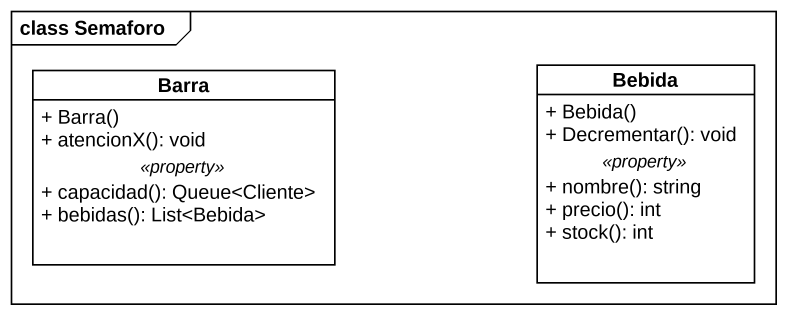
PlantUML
@startuml
mainframe class Semaforo
hide circle
hide empty members
skinparam classAttributeIconSize 0
class Barra {
  + Barra()
  + atencionX(): void
  .. <<property>> ..
  + capacidad(): Queue<Cliente>
  + bebidas(): List<Bebida>
}
class Bebida {
  + Bebida()
  + Decrementar(): void
  .. <<property>> ..
  + nombre(): string
  + precio(): int
  + stock(): int
}
@enduml
